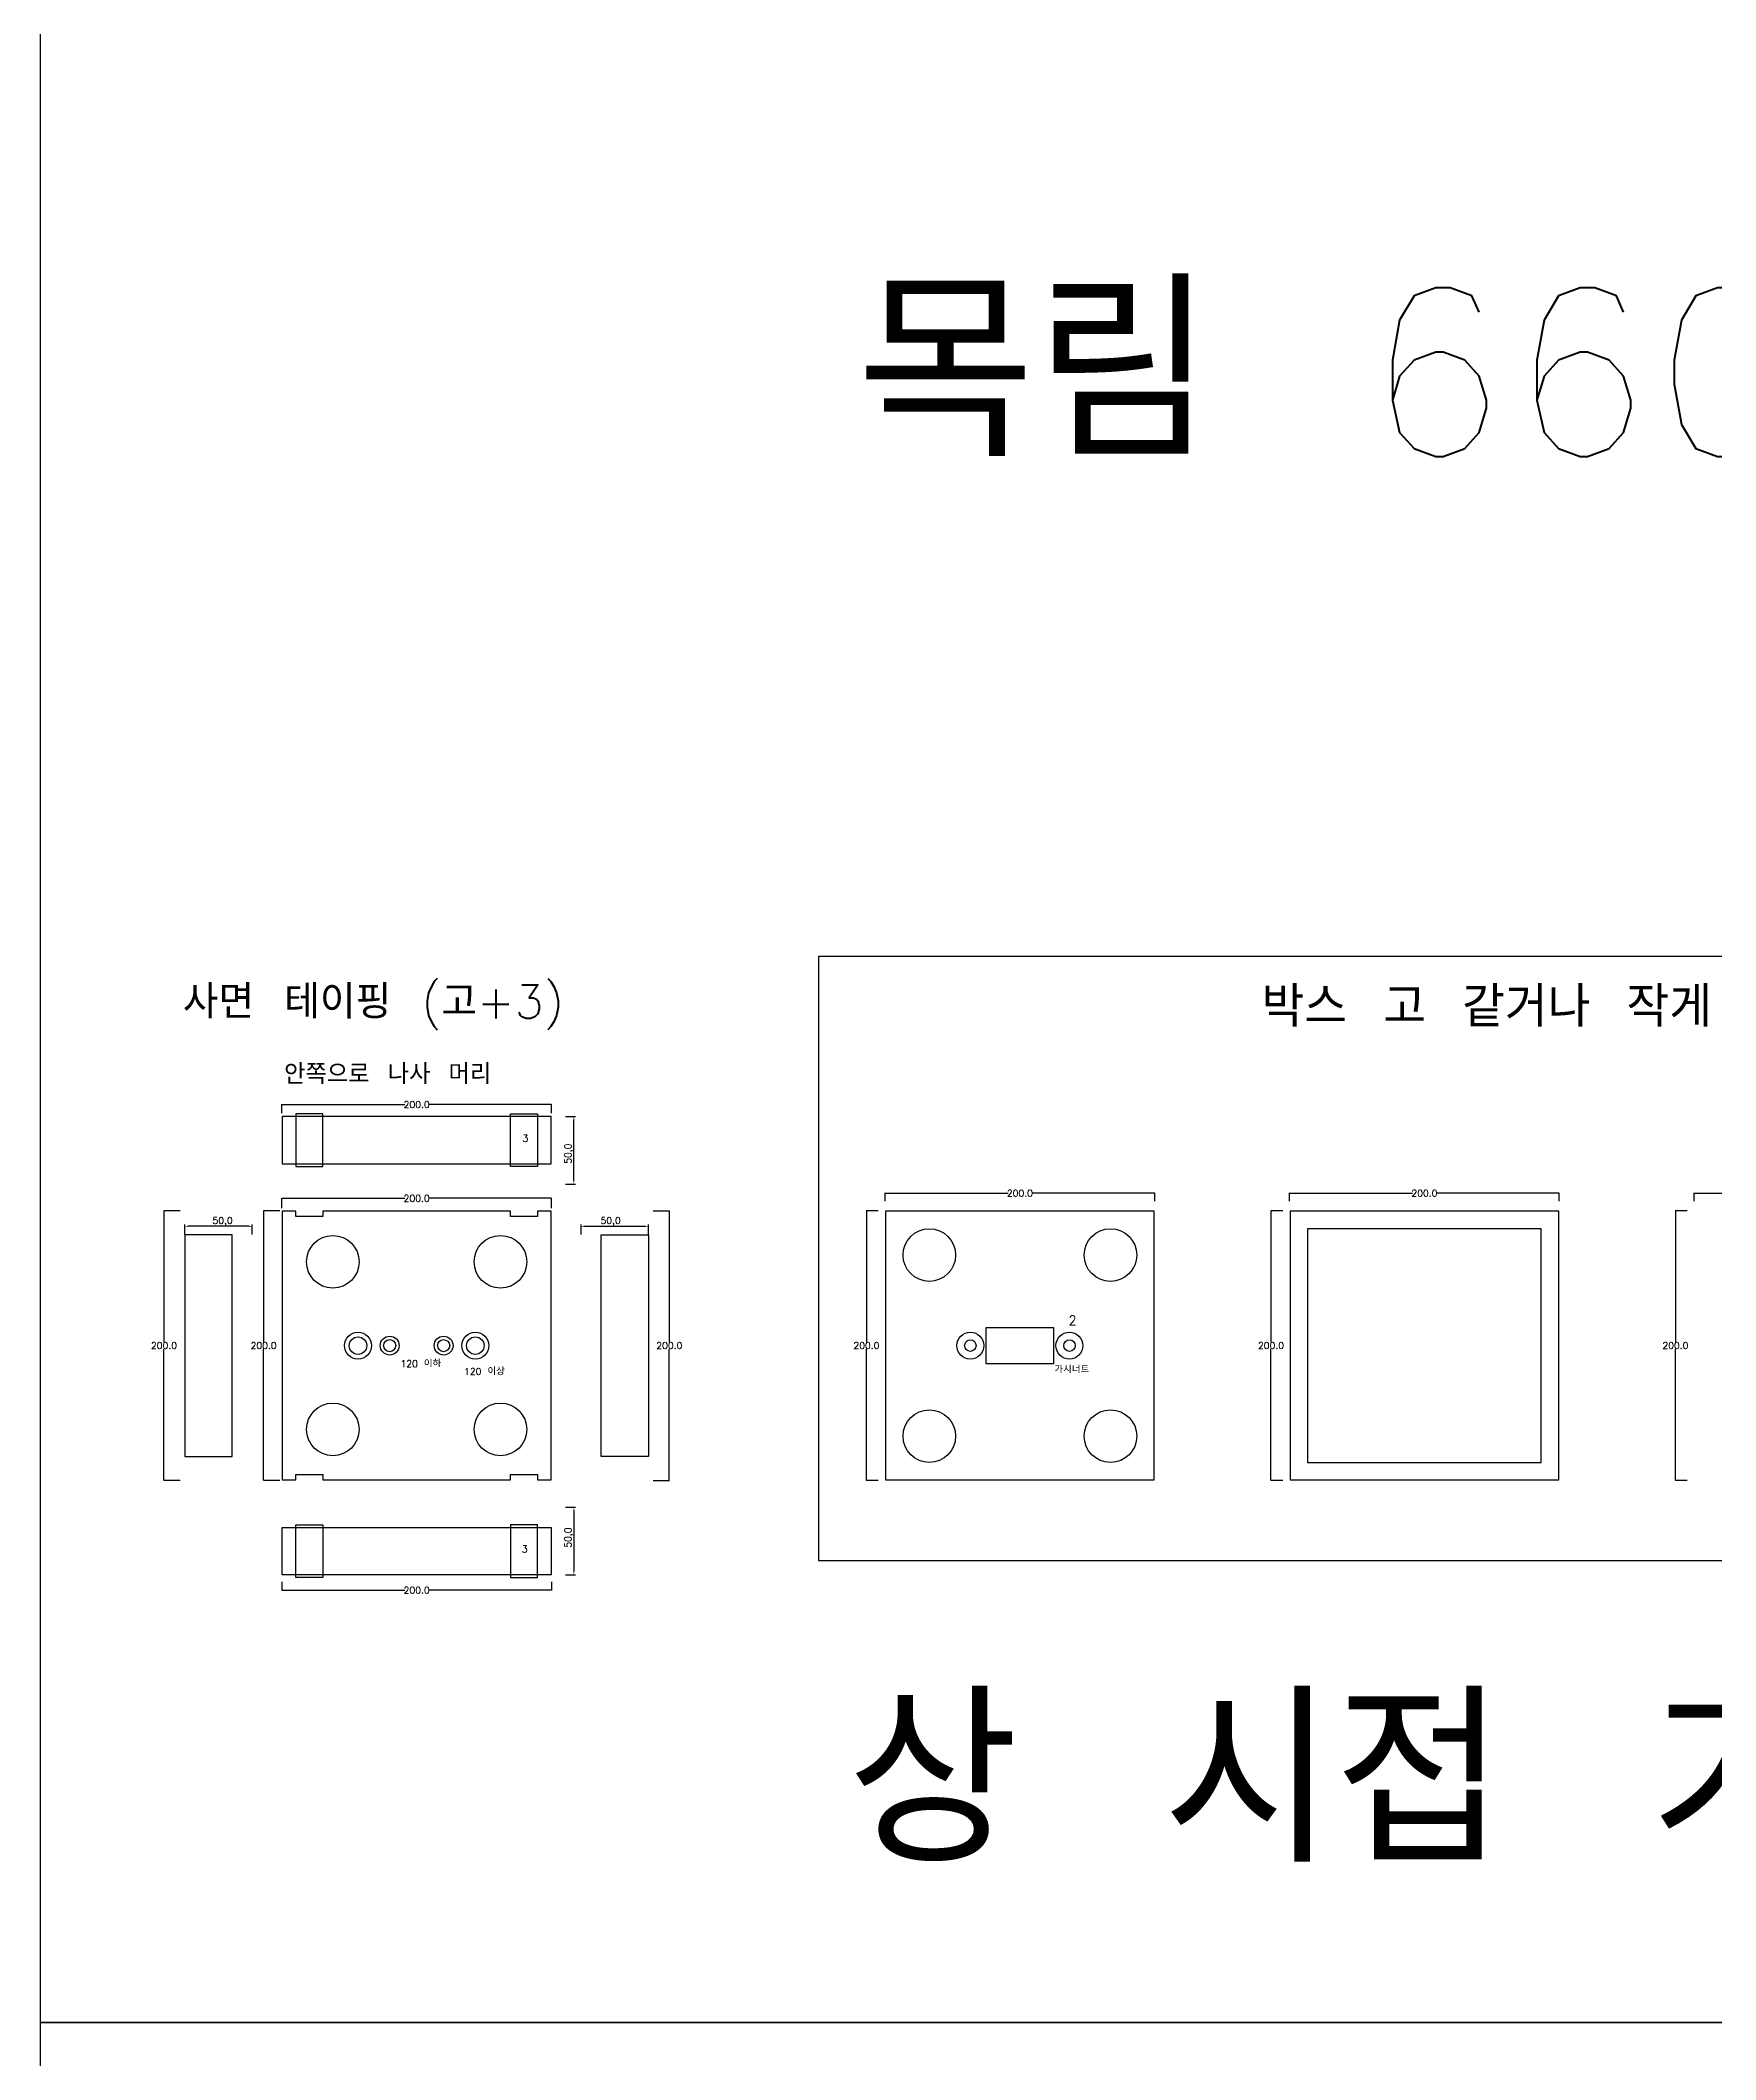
# Model space of a CAD drawing. Header units: millimetres. Extents: x 13291 to 28291, y 200 to 6643.
# Drawn here: x 13291 to 14534, y 3172 to 4669 of the extents above; entities that cross this region are included whole.
import ezdxf

# ---------------------------------------------------------------- set-up
doc = ezdxf.new("R2010")
doc.units = ezdxf.units.MM
for name, color, linetype in [('TEXT', 3, 'Continuous'), ('볼트 구멍', 7, 'Continuous'), ('치구', 7, 'Continuous'), ('치수', 7, 'Continuous')]:
    doc.layers.add(name, color=color, linetype=linetype)
doc.styles.get("Standard").update_dxf_attribs({"font": 'txt.shx', "bigfont": 'whgtxt.shx'})
doc.dimstyles.new('ISO-25', dxfattribs={"dimtxt": 2.5, "dimasz": 2.5, "dimexe": 1.25, "dimexo": 0.625, "dimtad": 1, "dimtxsty": 'Standard', "dimcen": 2.5, "dimadec": 0, "dimazin": 0, "dimtfac": 1, "dimtmove": 0, "dimatfit": 3, "dimfxl": 0, "dimarcsym": 0})
doc.dimstyles.get("Standard").update_dxf_attribs({"dimtxt": 7, "dimasz": 0.18, "dimexe": 0.18, "dimexo": 0.0625, "dimgap": 0.09, "dimtad": 0, "dimtih": 1, "dimtoh": 1, "dimdec": 1, "dimzin": 0, "dimdsep": 46, "dimtxsty": 'Standard', "dimcen": 0.09, "dimadec": 0, "dimazin": 0, "dimtfac": 1, "dimtdec": 1, "dimtofl": 0, "dimtmove": 0, "dimatfit": 3, "dimfxl": 0, "dimtolj": 1, "dimtzin": 0, "dimarcsym": 0})

# ---------------------------------------------------------------- blocks, each defined once
blk = doc.blocks.new('*D10')
at = {"layer": 'Defpoints', "color": 0, "linetype": 'Continuous'}
for p in [(14217.9, 3808.7), (14417.9, 3814.6), (14417.9, 3808.7)]:
    blk.add_point(p, dxfattribs=at)
at = {"layer": '치수', "color": 0, "linetype": 'Continuous', "lineweight": -2}
for p, q in [((14217.9, 3808.7), (14217.9, 3814.8)), ((14218.1, 3814.6), (14309.1, 3814.6)), ((14417.7, 3814.6), (14326.7, 3814.6)), ((14417.9, 3808.7), (14417.9, 3814.8))]:
    blk.add_line(p, q, dxfattribs=at)
at = {"layer": '치수', "color": 0, "linetype": 'Continuous'}
for points in [[(14218.1, 3814.6), (14218.1, 3814.5), (14217.9, 3814.6)], [(14417.7, 3814.6), (14417.7, 3814.5), (14417.9, 3814.6)]]:
    blk.add_solid(points, dxfattribs=at)
at = {"layer": '치수', "color": 0, "linetype": 'Continuous', "insert": (14317.9, 3814.6), "char_height": 5, "attachment_point": 5}
blk.add_mtext('\\A1;200.0', dxfattribs=at)
blk = doc.blocks.new('*D21')
at = {"layer": 'Defpoints', "color": 0, "linetype": 'Continuous'}
for p in [(13670.5, 3880.3), (13470.5, 3873.9), (13670.5, 3873.9)]:
    blk.add_point(p, dxfattribs=at)
at = {"layer": '치수', "color": 0, "linetype": 'Continuous', "lineweight": -2}
for p, q in [((13470.5, 3873.9), (13470.5, 3880.5)), ((13470.7, 3880.3), (13561.7, 3880.3)), ((13670.3, 3880.3), (13579.3, 3880.3)), ((13670.5, 3873.9), (13670.5, 3880.5))]:
    blk.add_line(p, q, dxfattribs=at)
at = {"layer": '치수', "color": 0, "linetype": 'Continuous'}
for points in [[(13470.7, 3880.3), (13470.7, 3880.2), (13470.5, 3880.3)], [(13670.3, 3880.3), (13670.3, 3880.2), (13670.5, 3880.3)]]:
    blk.add_solid(points, dxfattribs=at)
at = {"layer": '치수', "color": 0, "linetype": 'Continuous', "insert": (13570.5, 3880.3), "char_height": 5, "attachment_point": 5}
blk.add_mtext('\\A1;200.0', dxfattribs=at)
blk = doc.blocks.new('*D22')
at = {"layer": 'Defpoints', "color": 0, "linetype": 'Continuous'}
for p in [(13470.5, 3803.4), (13670.5, 3810.8), (13670.5, 3803.4)]:
    blk.add_point(p, dxfattribs=at)
at = {"layer": '치수', "color": 0, "linetype": 'Continuous', "lineweight": -2}
for p, q in [((13470.5, 3803.5), (13470.5, 3811)), ((13470.7, 3810.8), (13561.7, 3810.8)), ((13670.3, 3810.8), (13579.3, 3810.8)), ((13670.5, 3803.5), (13670.5, 3811))]:
    blk.add_line(p, q, dxfattribs=at)
at = {"layer": '치수', "color": 0, "linetype": 'Continuous'}
for points in [[(13470.7, 3810.8), (13470.7, 3810.8), (13470.5, 3810.8)], [(13670.3, 3810.8), (13670.3, 3810.8), (13670.5, 3810.8)]]:
    blk.add_solid(points, dxfattribs=at)
at = {"layer": '치수', "color": 0, "linetype": 'Continuous', "insert": (13570.5, 3810.8), "char_height": 5, "attachment_point": 5}
blk.add_mtext('\\A1;200.0', dxfattribs=at)
blk = doc.blocks.new('*D23')
at = {"layer": 'Defpoints', "color": 0, "linetype": 'Continuous'}
for p in [(13470.5, 3526.6), (13670.5, 3526.6), (13670.5, 3520.2)]:
    blk.add_point(p, dxfattribs=at)
at = {"layer": '치수', "color": 0, "linetype": 'Continuous', "lineweight": -2}
for p, q in [((13470.5, 3526.5), (13470.5, 3520)), ((13470.7, 3520.2), (13561.7, 3520.2)), ((13670.3, 3520.2), (13579.3, 3520.2)), ((13670.5, 3526.5), (13670.5, 3520))]:
    blk.add_line(p, q, dxfattribs=at)
at = {"layer": '치수', "color": 0, "linetype": 'Continuous'}
for points in [[(13470.7, 3520.2), (13470.7, 3520.2), (13470.5, 3520.2)], [(13670.3, 3520.2), (13670.3, 3520.2), (13670.5, 3520.2)]]:
    blk.add_solid(points, dxfattribs=at)
at = {"layer": '치수', "color": 0, "linetype": 'Continuous', "insert": (13570.5, 3520.2), "char_height": 5, "attachment_point": 5}
blk.add_mtext('\\A1;200.0', dxfattribs=at)
blk = doc.blocks.new('*D27')
at = {"layer": 'Defpoints', "color": 0}
for p in [(13398.6, 3790.1), (13398.6, 3783.3), (13448.6, 3783.3)]:
    blk.add_point(p, dxfattribs=at)
at = {"layer": '치수', "color": 0, "lineweight": -2}
for p, q in [((13398.6, 3783.9), (13398.6, 3791.3)), ((13446.1, 3790.1), (13401.1, 3790.1)), ((13448.6, 3783.9), (13448.6, 3791.3))]:
    blk.add_line(p, q, dxfattribs=at)
at = {"layer": '치수', "color": 0}
for points in [[(13401.1, 3790.5), (13401.1, 3789.6), (13398.6, 3790.1)], [(13446.1, 3790.5), (13446.1, 3789.6), (13448.6, 3790.1)]]:
    blk.add_solid(points, dxfattribs=at)
at = {"layer": '치수', "color": 0, "insert": (13426.6, 3793.6), "char_height": 5, "attachment_point": 5}
blk.add_mtext('50,0', dxfattribs=at)
blk = doc.blocks.new('*D28')
at = {"layer": 'Defpoints', "color": 0, "linetype": 'Continuous'}
for p in [(13395.2, 3801.6), (13383.1, 3601.6), (13395.2, 3601.6)]:
    blk.add_point(p, dxfattribs=at)
at = {"layer": '치수', "color": 0, "linetype": 'Continuous', "lineweight": -2}
for p, q in [((13395.1, 3801.6), (13383, 3801.6)), ((13383.1, 3801.4), (13383.1, 3704.2)), ((13383.1, 3601.8), (13383.1, 3699)), ((13395.1, 3601.6), (13383, 3601.6))]:
    blk.add_line(p, q, dxfattribs=at)
at = {"layer": '치수', "color": 0, "linetype": 'Continuous'}
for points in [[(13383.1, 3801.4), (13383.2, 3801.4), (13383.1, 3801.6)], [(13383.1, 3601.8), (13383.2, 3601.8), (13383.1, 3601.6)]]:
    blk.add_solid(points, dxfattribs=at)
at = {"layer": '치수', "color": 0, "linetype": 'Continuous', "insert": (13383.1, 3701.6), "char_height": 5, "attachment_point": 5}
blk.add_mtext('\\A1;200.0', dxfattribs=at)
blk = doc.blocks.new('*D29')
at = {"layer": 'Defpoints', "color": 0, "linetype": 'Continuous'}
for p in [(13469, 3801.6), (13457, 3601.6), (13469, 3601.6)]:
    blk.add_point(p, dxfattribs=at)
at = {"layer": '치수', "color": 0, "linetype": 'Continuous', "lineweight": -2}
for p, q in [((13469, 3801.6), (13456.8, 3801.6)), ((13457, 3801.4), (13457, 3704.2)), ((13457, 3601.8), (13457, 3699)), ((13469, 3601.6), (13456.8, 3601.6))]:
    blk.add_line(p, q, dxfattribs=at)
at = {"layer": '치수', "color": 0, "linetype": 'Continuous'}
for points in [[(13456.9, 3801.4), (13457, 3801.4), (13457, 3801.6)], [(13456.9, 3601.8), (13457, 3601.8), (13457, 3601.6)]]:
    blk.add_solid(points, dxfattribs=at)
at = {"layer": '치수', "color": 0, "linetype": 'Continuous', "insert": (13457, 3701.6), "char_height": 5, "attachment_point": 5}
blk.add_mtext('\\A1;200.0', dxfattribs=at)
blk = doc.blocks.new('*D33')
at = {"layer": 'Defpoints', "color": 0, "linetype": 'Continuous'}
for p in [(13917.9, 3808.7), (14117.9, 3814.6), (14117.9, 3808.7)]:
    blk.add_point(p, dxfattribs=at)
at = {"layer": '치수', "color": 0, "linetype": 'Continuous', "lineweight": -2}
for p, q in [((13917.9, 3808.7), (13917.9, 3814.8)), ((13918.1, 3814.6), (14009.1, 3814.6)), ((14117.7, 3814.6), (14026.7, 3814.6)), ((14117.9, 3808.7), (14117.9, 3814.8))]:
    blk.add_line(p, q, dxfattribs=at)
at = {"layer": '치수', "color": 0, "linetype": 'Continuous'}
for points in [[(13918.1, 3814.6), (13918.1, 3814.5), (13917.9, 3814.6)], [(14117.7, 3814.6), (14117.7, 3814.5), (14117.9, 3814.6)]]:
    blk.add_solid(points, dxfattribs=at)
at = {"layer": '치수', "color": 0, "linetype": 'Continuous', "insert": (14017.9, 3814.6), "char_height": 5, "attachment_point": 5}
blk.add_mtext('\\A1;200.0', dxfattribs=at)
blk = doc.blocks.new('*D34')
at = {"layer": 'Defpoints', "color": 0}
for p in [(13742.4, 3790.1), (13692.4, 3783.3), (13742.4, 3783.3)]:
    blk.add_point(p, dxfattribs=at)
at = {"layer": '치수', "color": 0, "lineweight": -2}
for p, q in [((13692.4, 3783.9), (13692.4, 3791.3)), ((13694.9, 3790.1), (13739.9, 3790.1)), ((13742.4, 3783.9), (13742.4, 3791.3))]:
    blk.add_line(p, q, dxfattribs=at)
at = {"layer": '치수', "color": 0}
for points in [[(13694.9, 3790.5), (13694.9, 3789.6), (13692.4, 3790.1)], [(13739.9, 3790.5), (13739.9, 3789.6), (13742.4, 3790.1)]]:
    blk.add_solid(points, dxfattribs=at)
at = {"layer": '치수', "color": 0, "insert": (13714.4, 3793.6), "char_height": 5, "attachment_point": 5}
blk.add_mtext('50,0', dxfattribs=at)
blk = doc.blocks.new('*D35')
at = {"layer": 'Defpoints', "color": 0}
for p in [(13680.2, 3871.4), (13687.1, 3871.4), (13680.2, 3821.4)]:
    blk.add_point(p, dxfattribs=at)
at = {"layer": '치수', "color": 0, "lineweight": -2}
for p, q in [((13680.8, 3871.4), (13688.3, 3871.4)), ((13687.1, 3823.9), (13687.1, 3868.9)), ((13680.8, 3821.4), (13688.3, 3821.4))]:
    blk.add_line(p, q, dxfattribs=at)
at = {"layer": '치수', "color": 0}
for points in [[(13686.7, 3868.9), (13687.5, 3868.9), (13687.1, 3871.4)], [(13686.7, 3823.9), (13687.5, 3823.9), (13687.1, 3821.4)]]:
    blk.add_solid(points, dxfattribs=at)
at = {"layer": '치수', "color": 0, "insert": (13683.5, 3843.9), "char_height": 5, "attachment_point": 5, "rotation": 90}
blk.add_mtext('50,0', dxfattribs=at)
blk = doc.blocks.new('*D36')
at = {"layer": 'Defpoints', "color": 0}
for p in [(13680.2, 3581.7), (13680.2, 3531.7), (13687.1, 3531.7)]:
    blk.add_point(p, dxfattribs=at)
at = {"layer": '치수', "color": 0, "lineweight": -2}
for p, q in [((13680.8, 3581.7), (13688.3, 3581.7)), ((13687.1, 3579.2), (13687.1, 3534.2)), ((13680.8, 3531.7), (13688.3, 3531.7))]:
    blk.add_line(p, q, dxfattribs=at)
at = {"layer": '치수', "color": 0}
for points in [[(13686.7, 3579.2), (13687.5, 3579.2), (13687.1, 3581.7)], [(13686.7, 3534.2), (13687.5, 3534.2), (13687.1, 3531.7)]]:
    blk.add_solid(points, dxfattribs=at)
at = {"layer": '치수', "color": 0, "insert": (13683.5, 3559.2), "char_height": 5, "attachment_point": 5, "rotation": 90}
blk.add_mtext('50,0', dxfattribs=at)
blk = doc.blocks.new('*D37')
at = {"layer": 'Defpoints', "color": 0, "linetype": 'Continuous'}
for p in [(14213, 3801.6), (14204.1, 3601.6), (14213, 3601.6)]:
    blk.add_point(p, dxfattribs=at)
at = {"layer": '치수', "color": 0, "linetype": 'Continuous', "lineweight": -2}
for p, q in [((14212.9, 3801.6), (14203.9, 3801.6)), ((14204.1, 3801.4), (14204.1, 3704.2)), ((14204.1, 3601.8), (14204.1, 3699)), ((14212.9, 3601.6), (14203.9, 3601.6))]:
    blk.add_line(p, q, dxfattribs=at)
at = {"layer": '치수', "color": 0, "linetype": 'Continuous'}
for points in [[(14204.1, 3801.4), (14204.1, 3801.4), (14204.1, 3801.6)], [(14204.1, 3601.8), (14204.1, 3601.8), (14204.1, 3601.6)]]:
    blk.add_solid(points, dxfattribs=at)
at = {"layer": '치수', "color": 0, "linetype": 'Continuous', "insert": (14204.1, 3701.6), "char_height": 5, "attachment_point": 5}
blk.add_mtext('\\A1;200.0', dxfattribs=at)
blk = doc.blocks.new('*D38')
at = {"layer": 'Defpoints', "color": 0, "linetype": 'Continuous'}
for p in [(13913, 3801.6), (13904.1, 3601.6), (13913, 3601.6)]:
    blk.add_point(p, dxfattribs=at)
at = {"layer": '치수', "color": 0, "linetype": 'Continuous', "lineweight": -2}
for p, q in [((13912.9, 3801.6), (13903.9, 3801.6)), ((13904.1, 3801.4), (13904.1, 3704.2)), ((13904.1, 3601.8), (13904.1, 3699)), ((13912.9, 3601.6), (13903.9, 3601.6))]:
    blk.add_line(p, q, dxfattribs=at)
at = {"layer": '치수', "color": 0, "linetype": 'Continuous'}
for points in [[(13904.1, 3801.4), (13904.1, 3801.4), (13904.1, 3801.6)], [(13904.1, 3601.8), (13904.1, 3601.8), (13904.1, 3601.6)]]:
    blk.add_solid(points, dxfattribs=at)
at = {"layer": '치수', "color": 0, "linetype": 'Continuous', "insert": (13904.1, 3701.6), "char_height": 5, "attachment_point": 5}
blk.add_mtext('\\A1;200.0', dxfattribs=at)
blk = doc.blocks.new('*D39')
at = {"layer": 'Defpoints', "color": 0, "linetype": 'Continuous'}
for p in [(13745.8, 3801.6), (13745.8, 3601.6), (13757.9, 3601.6)]:
    blk.add_point(p, dxfattribs=at)
at = {"layer": '치수', "color": 0, "linetype": 'Continuous', "lineweight": -2}
for p, q in [((13745.9, 3801.6), (13758.1, 3801.6)), ((13757.9, 3801.4), (13757.9, 3704.2)), ((13757.9, 3601.8), (13757.9, 3699)), ((13745.9, 3601.6), (13758.1, 3601.6))]:
    blk.add_line(p, q, dxfattribs=at)
at = {"layer": '치수', "color": 0, "linetype": 'Continuous'}
for points in [[(13757.8, 3801.4), (13757.9, 3801.4), (13757.9, 3801.6)], [(13757.8, 3601.8), (13757.9, 3601.8), (13757.9, 3601.6)]]:
    blk.add_solid(points, dxfattribs=at)
at = {"layer": '치수', "color": 0, "linetype": 'Continuous', "insert": (13757.9, 3701.6), "char_height": 5, "attachment_point": 5}
blk.add_mtext('\\A1;200.0', dxfattribs=at)
blk = doc.blocks.new('*D92')
at = {"layer": 'Defpoints', "color": 0, "linetype": 'Continuous'}
for p in [(14513, 3801.6), (14504.1, 3601.6), (14513, 3601.6)]:
    blk.add_point(p, dxfattribs=at)
at = {"layer": '치수', "color": 0, "linetype": 'Continuous', "lineweight": -2}
for p, q in [((14512.9, 3801.6), (14503.9, 3801.6)), ((14504.1, 3801.4), (14504.1, 3704.2)), ((14504.1, 3601.8), (14504.1, 3699)), ((14512.9, 3601.6), (14503.9, 3601.6))]:
    blk.add_line(p, q, dxfattribs=at)
at = {"layer": '치수', "color": 0, "linetype": 'Continuous'}
for points in [[(14504.1, 3801.4), (14504.1, 3801.4), (14504.1, 3801.6)], [(14504.1, 3601.8), (14504.1, 3601.8), (14504.1, 3601.6)]]:
    blk.add_solid(points, dxfattribs=at)
at = {"layer": '치수', "color": 0, "linetype": 'Continuous', "insert": (14504.1, 3701.6), "char_height": 5, "attachment_point": 5}
blk.add_mtext('\\A1;200.0', dxfattribs=at)
blk = doc.blocks.new('*D93')
at = {"layer": 'Defpoints', "color": 0, "linetype": 'Continuous'}
for p in [(14517.9, 3808.7), (14717.9, 3814.6), (14717.9, 3808.7)]:
    blk.add_point(p, dxfattribs=at)
at = {"layer": '치수', "color": 0, "linetype": 'Continuous', "lineweight": -2}
for p, q in [((14517.9, 3808.7), (14517.9, 3814.8)), ((14518.1, 3814.6), (14609.1, 3814.6)), ((14717.7, 3814.6), (14626.7, 3814.6)), ((14717.9, 3808.7), (14717.9, 3814.8))]:
    blk.add_line(p, q, dxfattribs=at)
at = {"layer": '치수', "color": 0, "linetype": 'Continuous'}
for points in [[(14518.1, 3814.6), (14518.1, 3814.5), (14517.9, 3814.6)], [(14717.7, 3814.6), (14717.7, 3814.5), (14717.9, 3814.6)]]:
    blk.add_solid(points, dxfattribs=at)
at = {"layer": '치수', "color": 0, "linetype": 'Continuous', "insert": (14617.9, 3814.6), "char_height": 5, "attachment_point": 5}
blk.add_mtext('\\A1;200.0', dxfattribs=at)

msp = doc.modelspace()

# ---------------------------------------------------------------- linework, layer by layer
at = {"color": 6}
msp.add_lwpolyline([(13868.877, 3990.264), (15383.388, 3990.264), (15383.388, 3542.106), (13868.877, 3542.106)], close=True, dxfattribs=at)
at = {"layer": 'TEXT', "color": 6}
for points in [[(13291.441, 3199.699), (13291.441, 4699.699), (16291.441, 4699.699), (16291.441, 3199.699)], [(13291.441, 199.699), (13291.441, 3199.699), (16291.441, 3199.699), (16291.441, 199.699)]]:
    msp.add_lwpolyline(points, close=True, dxfattribs=at)
at = {"layer": '볼트 구멍', "color": 3}
msp.add_lwpolyline([(14042.9, 3688.081), (13992.9, 3688.081), (13992.9, 3715.081), (14042.9, 3715.081)], close=True, dxfattribs=at)
at = {"layer": '볼트 구멍', "color": 2}
for centre, radius in [((13527.008, 3701.581), 10), ((13550.508, 3701.581), 7), ((13590.508, 3701.581), 7), ((13614.008, 3701.581), 10)]:
    msp.add_circle(centre, radius, dxfattribs=at)
at = {"layer": '볼트 구멍', "color": 3}
for centre, radius in [((13527.008, 3701.581), 6.5), ((13550.508, 3701.581), 4.5), ((13590.508, 3701.581), 4.5), ((13614.008, 3701.581), 6.5), ((13981.15, 3701.581), 4.25), ((14054.65, 3701.581), 4.25)]:
    msp.add_circle(centre, radius, dxfattribs=at)
at = {"layer": '볼트 구멍', "color": 1}
for centre in [(13981.15, 3701.581), (14054.65, 3701.581)]:
    msp.add_circle(centre, 10, dxfattribs=at)
at = {"layer": '치구'}
for points in [[(13470.858, 3836.449), (13670.158, 3836.449), (13670.158, 3871.449), (13470.858, 3871.449)], [(13470.858, 3601.931), (13480.858, 3601.931), (13480.858, 3605.931), (13500.858, 3605.931), (13500.858, 3601.931), (13640.158, 3601.931), (13640.158, 3605.931), (13660.158, 3605.931), (13660.158, 3601.931), (13670.158, 3601.931), (13670.158, 3801.231), (13660.158, 3801.231), (13660.158, 3797.231), (13640.158, 3797.231), (13640.158, 3801.231), (13500.858, 3801.231), (13500.858, 3797.231), (13480.858, 3797.231), (13480.858, 3801.231), (13470.858, 3801.231)], [(13918.25, 3801.231), (13918.25, 3601.931), (14117.55, 3601.931), (14117.55, 3801.231)], [(14218.25, 3801.231), (14218.25, 3601.931), (14417.55, 3601.931), (14417.55, 3801.231)], [(14231.25, 3788.231), (14231.25, 3614.931), (14404.55, 3614.931), (14404.55, 3788.231)], [(13433.608, 3783.831), (13398.608, 3783.831), (13398.608, 3619.331), (13433.608, 3619.331)], [(13707.408, 3783.831), (13742.408, 3783.831), (13742.408, 3619.331), (13707.408, 3619.331)], [(13470.858, 3566.712), (13670.158, 3566.712), (13670.158, 3531.712), (13470.858, 3531.712)]]:
    msp.add_lwpolyline(points, close=True, dxfattribs=at)
at = {"layer": '치구', "color": 1}
for points in [[(13480.858, 3834.449), (13500.858, 3834.449), (13500.858, 3873.447), (13480.858, 3873.447)], [(13660.158, 3834.449), (13640.158, 3834.449), (13640.158, 3873.447), (13660.158, 3873.447)], [(13480.858, 3568.712), (13500.858, 3568.712), (13500.858, 3529.714), (13480.858, 3529.714)], [(13660.158, 3568.712), (13640.158, 3568.712), (13640.158, 3529.714), (13660.158, 3529.714)]]:
    msp.add_lwpolyline(points, close=True, dxfattribs=at)
at = {"layer": '치구'}
for centre in [(13950.75, 3768.731), (14085.05, 3768.731), (13508.358, 3763.731), (13632.658, 3763.731), (13508.358, 3639.431), (13632.658, 3639.431), (13950.75, 3634.431), (14085.05, 3634.431)]:
    msp.add_circle(centre, 19.5, dxfattribs=at)

# ---------------------------------------------------------------- texts
at = {"layer": 'TEXT', "linetype": 'Continuous'}
for s, height, p in [('목림 660/후츠 공용', 125, (13896.836, 4360.871)), ('사면 테이핑 (고+3)', 25, (13397.11, 3944.098))]:
    msp.add_text(s, height=height, dxfattribs=at).set_placement(p)
at = {"layer": 'TEXT', "color": 1}
for s, height, p in [('박스 고 같거나 작게 (-2)', 30, (14197.103, 3937.902)), ('안쪽으로 나사 머리', 15, (13472.161, 3895.507)), ('3', 5, (13648.97, 3852.751)), ('3', 5, (13648.499, 3548.242))]:
    msp.add_text(s, height=height, dxfattribs=at).set_placement(p)
at = {"layer": 'TEXT', "color": 3}
msp.add_text('상 시접 기본 30mm', height=120, dxfattribs=at).set_placement((13889.994, 3318.72))
at = {"layer": '볼트 구멍', "color": 1}
for s, height, p in [('2', 7, (14053.923, 3716.823)), ('120 이하', 5, (13558.528, 3685.692)), ('가시너트', 5, (14043.507, 3681.274))]:
    msp.add_text(s, height=height, dxfattribs=at).set_placement(p)
at = {"layer": '볼트 구멍', "color": 6}
msp.add_text('120 이상', height=5, dxfattribs=at).set_placement((13605.715, 3679.931))

# ---------------------------------------------------------------- dimensions: what is measured, and where the dimension line sits
at = {"layer": '치수', "color": 4, "linetype": 'Continuous'}
for base, p1, p2, picture, middle in [((13670.508, 3880.271), (13470.508, 3873.874), (13670.508, 3873.874), '*D21', (13570.508, 3880.271)), ((13670.508, 3520.201), (13470.508, 3526.598), (13670.508, 3526.598), '*D23', (13570.508, 3520.201))]:
    dim = msp.add_linear_dim(base=base, p1=p1, p2=p2, dimstyle='Standard', override={"dimtxt": 5}, dxfattribs=at)
    dim.commit()
    dim.dimension.update_dxf_attribs({"geometry": picture, "text_midpoint": middle, "dimtype": 160})
at = {"layer": '치수', "color": 4}
for base, p1, p2, angle, picture, middle in [((13687.085, 3871.449), (13680.187, 3821.449), (13680.187, 3871.449), 90, '*D35', (13687.085, 3843.949)), ((13398.608, 3790.057), (13448.608, 3783.281), (13398.608, 3783.281), 180, '*D27', (13426.608, 3790.057)), ((13687.085, 3531.712), (13680.187, 3581.712), (13680.187, 3531.712), 270, '*D36', (13687.085, 3559.212))]:
    dim = msp.add_linear_dim(base=base, p1=p1, p2=p2, angle=angle, dimstyle='ISO-25', override={"dimtxt": 5, "dimdec": 1, "dimzin": 0, "dimtdec": 1}, dxfattribs=at)
    dim.commit()
    dim.dimension.update_dxf_attribs({"geometry": picture, "text_midpoint": middle, "dimtype": 160})
at = {"layer": '치수', "color": 4, "linetype": 'Continuous'}
for base, p1, p2, picture, middle in [((13670.508, 3810.802), (13470.508, 3803.405), (13670.508, 3803.405), '*D22', (13570.508, 3810.802)), ((14117.9, 3814.571), (13917.9, 3808.687), (14117.9, 3808.687), '*D33', (14017.9, 3814.571)), ((14417.9, 3814.571), (14217.9, 3808.687), (14417.9, 3808.687), '*D10', (14317.9, 3814.571)), ((14717.9, 3814.571), (14517.9, 3808.687), (14717.9, 3808.687), '*D93', (14617.9, 3814.571))]:
    dim = msp.add_linear_dim(base=base, p1=p1, p2=p2, dimstyle='Standard', override={"dimtxt": 5}, dxfattribs=at)
    dim.commit()
    dim.dimension.update_dxf_attribs({"geometry": picture, "text_midpoint": middle})
for base, p1, p2, picture, middle in [((13383.14, 3601.581), (13395.209, 3801.581), (13395.209, 3601.581), '*D28', (13383.14, 3701.581)), ((13456.978, 3601.581), (13469.047, 3801.581), (13469.047, 3601.581), '*D29', (13456.978, 3701.581)), ((13757.875, 3601.581), (13745.806, 3801.581), (13745.806, 3601.581), '*D39', (13757.875, 3701.581)), ((13904.104, 3601.581), (13913.009, 3801.581), (13913.009, 3601.581), '*D38', (13904.104, 3701.581)), ((14204.104, 3601.581), (14213.009, 3801.581), (14213.009, 3601.581), '*D37', (14204.104, 3701.581)), ((14504.104, 3601.581), (14513.009, 3801.581), (14513.009, 3601.581), '*D92', (14504.104, 3701.581))]:
    dim = msp.add_linear_dim(base=base, p1=p1, p2=p2, angle=90, dimstyle='Standard', override={"dimtxt": 5}, dxfattribs=at)
    dim.commit()
    dim.dimension.update_dxf_attribs({"geometry": picture, "text_midpoint": middle})
at = {"layer": '치수', "color": 4}
dim = msp.add_linear_dim(base=(13742.408, 3790.057), p1=(13692.408, 3783.281), p2=(13742.408, 3783.281), dimstyle='ISO-25', override={"dimtxt": 5, "dimdec": 1, "dimzin": 0, "dimtdec": 1}, dxfattribs=at)
dim.commit()
dim.dimension.update_dxf_attribs({"geometry": '*D34', "text_midpoint": (13714.408, 3790.057), "dimtype": 160})

doc.saveas('drawing.dxf')
